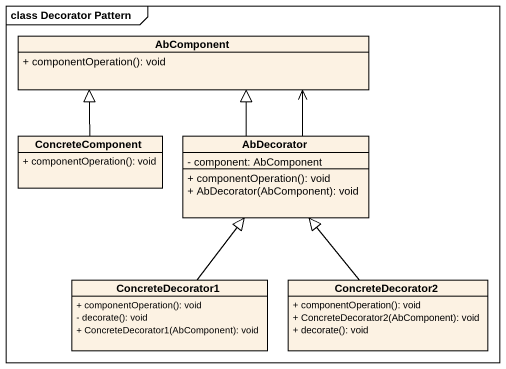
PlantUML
@startuml
mainframe class Decorator Pattern
hide circle
hide empty members
skinparam classAttributeIconSize 0
class AbComponent {
  + componentOperation(): void
}
class ConcreteComponent {
  + componentOperation(): void
}
class AbDecorator {
  - component: AbComponent
  + componentOperation(): void
  + AbDecorator(AbComponent): void
}
class ConcreteDecorator1 {
  + componentOperation(): void
  - decorate(): void
  + ConcreteDecorator1(AbComponent): void
}
class ConcreteDecorator2 {
  + componentOperation(): void
  + ConcreteDecorator2(AbComponent): void
  + decorate(): void
}
ConcreteComponent -up-|> AbComponent
AbDecorator -up-> AbComponent
AbDecorator -up-|> AbComponent
ConcreteDecorator1 -up-|> AbDecorator
ConcreteDecorator2 -up-|> AbDecorator
@enduml
